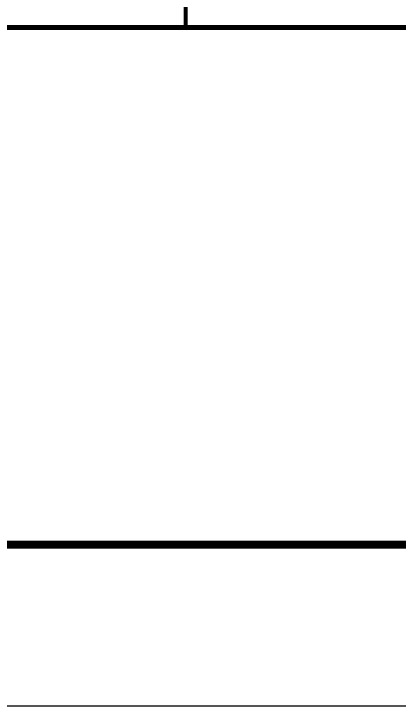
# Model space of a CAD drawing. Header units: millimetres. Extents: x 0 to 1784, y 0 to 841.
# Drawn here: x 1721.29 to 1745.14, y 0 to 42.84 of the extents above; entities that cross this region are included whole.
import ezdxf

# ---------------------------------------------------------------- set-up
doc = ezdxf.new("R2010")
doc.units = ezdxf.units.MM
doc.header["$MEASUREMENT"] = 0
for name, color, linetype in [('1', 7, 'Continuous'), ('内层矩形', 1, 'Continuous'), ('内部编码', 1, 'Continuous'), ('图框', 4, 'Continuous'), ('图纸标题', 1, 'Continuous'), ('外层矩形', 1, 'Continuous')]:
    doc.layers.add(name, color=color, linetype=linetype)

# ---------------------------------------------------------------- blocks, each defined once
blk = doc.blocks.new('图签')
at = {"layer": '1'}
blk.add_line((0, 0), (-180, 0), dxfattribs=at)
at = {"layer": '1', "color": 7}
blk.add_line((0, 0), (-180, 0), dxfattribs=at)
at = {"layer": '1', "color": 7, "const_width": 0.5}
for points in [[(-180, 0), (0, 0), (0, 131.762), (-180, 131.762)], [(-180, 58), (0, 58), (0, 0), (-180, 0)]]:
    blk.add_lwpolyline(points, close=True, dxfattribs=at)
at = {"layer": '1', "color": 7}
for points, const_width in [([(-42, 42), (-42, 32)], 0.25), ([(-118, 32), (0, 32)], 0.3)]:
    blk.add_lwpolyline(points, dxfattribs=dict(at, const_width=const_width))
at = {"layer": '图框'}
blk.add_line((0, 0), (-180, 0), dxfattribs=at)
blk = doc.blocks.new('*U7')
blk.add_blockref('图签', (0, 0))

msp = doc.modelspace()

# ---------------------------------------------------------------- linework, layer by layer
msp.add_lwpolyline([(25, 831), (1773.92, 831), (1773.92, 10), (25, 10)], close=True)
at = {"color": 4, "flags": 128}
msp.add_lwpolyline([(1784, 0), (0, 0)], dxfattribs=at)
at = {"layer": '内层矩形'}
msp.add_lwpolyline([(25, 831), (1773.92, 831), (1774, 10), (25, 10)], close=True, dxfattribs=at)
at = {"layer": '内部编码'}
msp.add_lwpolyline([(1732, 52), (1774, 52), (1774, 42), (1732, 42)], close=True, dxfattribs=at)
at = {"layer": '图纸标题'}
msp.add_lwpolyline([(1656, 42), (1746, 42), (1746, 10), (1656, 10)], close=True, dxfattribs=at)
at = {"layer": '外层矩形'}
msp.add_lwpolyline([(0, 841), (1784, 841), (1784, 0), (0, 0)], close=True, dxfattribs=at)

# ---------------------------------------------------------------- block references
msp.add_blockref('*U7', (1773.92, 10))

doc.saveas('drawing.dxf')
